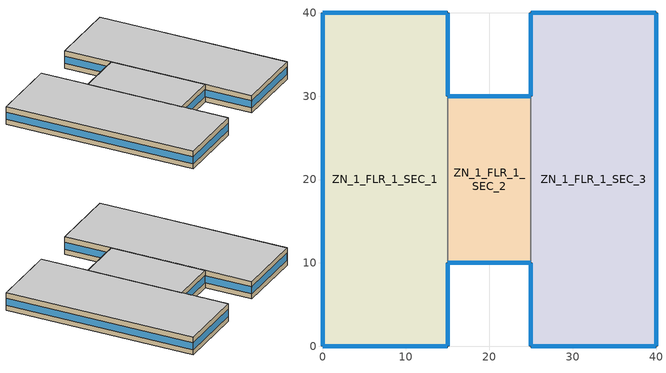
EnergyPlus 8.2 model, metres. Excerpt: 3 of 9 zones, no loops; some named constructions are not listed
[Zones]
ZN_1_FLR_1_SEC_1
 floor ground (ASHRAE 90.1-2004_Sec 5.5-5_Unheated_Ext-slab): 15,40 15,0 0,0 0,40 z0
 wall outside (ASHRAE 90.1-2004_Sec 5.5-5_Steel-Framed_Ext-wall): 15,30 15,40 0,40 0,0 15,0 15,10 z0:3.8
 wall to ZN_1_FLR_1_SEC_2 (ASHRAE 90.1-2004_Sec 5.5-5_Interior Wall_Int-Wall): 15,10 15,30 z0:3.8
 window (ASHRAE 90.1-2004_Sec 5.5-5_0.3_0.4_fixed_south_window): 0.05,0 14.95,0 z1.1:2.63
 window (ASHRAE 90.1-2004_Sec 5.5-5_0.3_0.4_fixed_east_window): 15,0.05 15,9.95 / 15,30.05 15,39.95 z1.1:2.63
 window (ASHRAE 90.1-2004_Sec 5.5-5_0.3_0.4_fixed_north_window): 14.95,40 0.05,40 z1.1:2.63
 window (ASHRAE 90.1-2004_Sec 5.5-5_0.3_0.4_fixed_west_window): 0,39.95 0,0.05 z1.1:2.62
 ceiling to ZN_1_FLR_2_SEC_1 (INT-FLOOR-TOPSIDE): 0,40 0,0 15,0 15,40 z3.8
ZN_1_FLR_1_SEC_2
 floor ground (ASHRAE 90.1-2004_Sec 5.5-5_Unheated_Ext-slab): 25,30 25,10 15,10 15,30 z0
 wall outside (ASHRAE 90.1-2004_Sec 5.5-5_Steel-Framed_Ext-wall): 15,10 25,10 / 25,30 15,30 z0:3.8
 wall to ZN_1_FLR_1_SEC_3 (ASHRAE 90.1-2004_Sec 5.5-5_Interior Wall_Int-Wall): 25,10 25,30 z0:3.8
 window (ASHRAE 90.1-2004_Sec 5.5-5_0.3_0.4_fixed_south_window): 15.05,10 24.95,10 z1.1:2.63
 window (ASHRAE 90.1-2004_Sec 5.5-5_0.3_0.4_fixed_north_window): 24.95,30 15.05,30 z1.1:2.63
 ceiling to ZN_1_FLR_2_SEC_2 (INT-FLOOR-TOPSIDE): 15,30 15,10 25,10 25,30 z3.8
ZN_1_FLR_1_SEC_3
 floor ground (ASHRAE 90.1-2004_Sec 5.5-5_Unheated_Ext-slab): 40,40 40,0 25,0 25,40 z0
 wall outside (ASHRAE 90.1-2004_Sec 5.5-5_Steel-Framed_Ext-wall): 25,10 25,0 40,0 40,40 25,40 25,30 z0:3.8
 window (ASHRAE 90.1-2004_Sec 5.5-5_0.3_0.4_fixed_south_window): 25.05,0 39.95,0 z1.1:2.63
 window (ASHRAE 90.1-2004_Sec 5.5-5_0.3_0.4_fixed_east_window): 40,0.05 40,39.95 z1.1:2.62
 window (ASHRAE 90.1-2004_Sec 5.5-5_0.3_0.4_fixed_north_window): 39.95,40 25.05,40 z1.1:2.63
 window (ASHRAE 90.1-2004_Sec 5.5-5_0.3_0.4_fixed_west_window): 25,39.95 25,30.05 / 25,9.95 25,0.05 z1.1:2.63
 ceiling to ZN_1_FLR_2_SEC_3 (INT-FLOOR-TOPSIDE): 25,40 25,0 40,0 40,40 z3.8
[Material] Thermal Absorptance=0.9
Name | Roughness | Thickness {m} | Conductivity {W/m-K} | Density {kg/m3} | Specific Heat {J/kg-K} | Solar Absorptance | Visible Absorptance
MAT-CC05 8 HW CONCRETE | Rough | 0.2032 | 1.311 | 2240 | 836.8 | 0.7 | 0.7
Floor Insulation [3] | MediumRough | 0.0675 | 0.045 | 265 | 836.8 | 0.7 | 0.7
1/2IN Gypsum Top; 1/2IN Gypsum Bottom | Smooth | 0.0127 | 0.16 | 784.9 | 830 | 0.92 | 0.92
AtticFloor Insulation | MediumRough | 0.2379 | 0.049 | 265 | 836.8 | 0.7 | 0.7
Std AC02 | MediumSmooth | 0.0127 | 0.057 | 288 | 1339 | 0.7 | 0.2
Std MAT-CC05 4  MW CONCRETE | Rough | 0.1 | 0.858 | 1968 | 836.8 | 0.7 | 0.2
Std PW05 | MediumSmooth | 0.0191 | 0.115 | 545 | 1213 | 0.78 | 0.78
Std Steel_Brown_Regular | Smooth | 0.0015 | 44.9696 | 7689 | 418 | 0.92 | 0.92
[Material:NoMass] Roughness=VeryRough; Thermal Absorptance=0.9; Solar Absorptance=0.7; Visible Absorptance=0.8
Name | Thermal Resistance {m2-K/W}
CP02 CARPET PAD | 0.2165
Std CP02 CARPET PAD | 0.21648
[Construction]
INT-FLOOR-TOPSIDE: Std MAT-CC05 4  MW CONCRETE, Std CP02 CARPET PAD
INT-FLOOR-SLAB: Std MAT-CC05 4  MW CONCRETE
DropCeiling: Std AC02
Sloped_Metal_Roof: Std Steel_Brown_Regular, Std PW05
Gable_Wall: Std PW05
ASHRAE 90.1-2004_Sec 5.5-5_Mass_ExposedFloor: Floor Insulation [3], MAT-CC05 8 HW CONCRETE, CP02 CARPET PAD
ASHRAE 90.1-2004_Sec 5.5-5_Attic Floor_AtticFloor: 1/2IN Gypsum Top, AtticFloor Insulation, 1/2IN Gypsum Bottom
